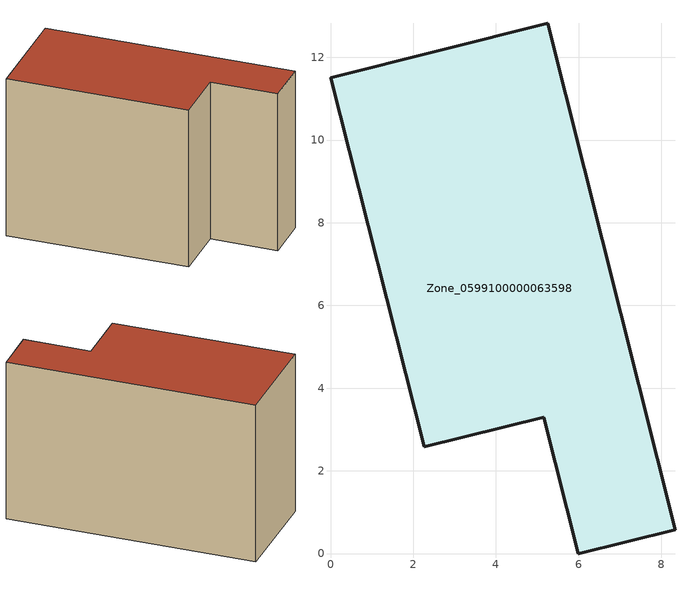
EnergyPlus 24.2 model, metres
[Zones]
Zone_0599100000063598
 floor ground (C_G): 5.16,3.3 2.27,2.58 0,11.51 5.25,12.82 8.33,0.58 5.99,0 z0
 wall outside (C_F): 5.25,12.82 0,11.51 2.27,2.58 5.16,3.3 5.99,0 8.33,0.58 5.25,12.82 z0:8.46
 roof outside (C_R): 5.99,0 8.33,0.58 5.25,12.82 0,11.51 2.27,2.58 5.16,3.3 z8.46
[BUILDING]
Pand.0599100000063598: North Axis=0; Terrain=City; Loads Convergence Tolerance Value=0.04; Temperature Convergence Tolerance Value=0.4; Solar Distribution=FullExterior; Maximum Number of Warmup Days=25; Minimum Number of Warmup Days=1
[Site:Location]
Rotterdam.The.Hague.AP_ZH_NLD Design_Conditions: Latitude=51.96; Longitude=4.45; Time Zone=1; Elevation=-4.5
[SITE:GROUNDTEMPERATURE:BUILDINGSURFACE]
18, 18, 18, 18, 18, 18, 18, 18, 18, 18, 18, 18
[MATERIAL] Thermal Absorptance=0.9; Solar Absorptance=0.7; Visible Absorptance=0.7
Name | Roughness | Thickness | Conductivity | Density | Specific Heat
G.TI.1975-1991 | MediumSmooth | 0.15 | 0.288461 | 540 | 1210
F.TI.1975-1991 | Rough | 0.3 | 0.230769 | 1920 | 840
R.TI.1975-1991 | MediumRough | 0.2 | 0.153846 | 1500 | 1000
[CONSTRUCTION]
C_G: G.TI.1975-1991
C_F: F.TI.1975-1991
C_R: R.TI.1975-1991
[ZONE]
Zone_0599100000063598: Type=1; Multiplier=1; Ceiling Height=Autocalculate; Volume=Autocalculate; Floor Area=autocalculate; Part of Total Floor Area=Yes
[ZONEINFILTRATION:DESIGNFLOWRATE]
Infil_Zone_0599100000063598: Zone or ZoneList or Space or SpaceList=Zone_0599100000063598; Schedule=AlwaysOn; Design Flow Rate Calculation Method=Flow/Area; Flow Rate per Floor Area=0.003; Constant Term Coefficient=1; Temperature Term Coefficient=0; Velocity Term Coefficient=0; Velocity Squared Term Coefficient=0
[HVACTEMPLATE:ZONE:IDEALLOADSAIRSYSTEM]
Zone_0599100000063598: Maximum Heating Supply Air Temperature=50; Minimum Cooling Supply Air Temperature=13; Maximum Heating Supply Air Humidity Ratio=0.0156; Minimum Cooling Supply Air Humidity Ratio=0.0077; Heating Limit=NoLimit; Cooling Limit=NoLimit; Dehumidification Control Type=ConstantSensibleHeatRatio; Cooling Sensible Heat Ratio=0.7; Dehumidification Setpoint=60; Humidification Control Type=None; Humidification Setpoint=30; Outdoor Air Method=None; Outdoor Air Flow Rate per Person=0.00944; Outdoor Air Flow Rate per Zone Floor Area=0; Outdoor Air Flow Rate per Zone=0; Demand Controlled Ventilation Type=None; Outdoor Air Economizer Type=NoEconomizer; Heat Recovery Type=None; Sensible Heat Recovery Effectiveness=0.7; Latent Heat Recovery Effectiveness=0.65
[ZONECONTROL:THERMOSTAT]
ThermostatControl_Zone_0599100000063598: Zone or ZoneList=Zone_0599100000063598; Control Type Schedule=DualSetpointControlType; Control 1=Thermostat_Zone_0599100000063598; Temperature Difference Between Cutout And Setpoint=0
[THERMOSTATSETPOINT:DUALSETPOINT]
Thermostat_Zone_0599100000063598: Heating Setpoint Temperature Schedule=HeatingSetpoint_Zone_0599100000063598; Cooling Setpoint Temperature Schedule=CoolingSetpoint_Zone_0599100000063598
[SCHEDULE:COMPACT]
HeatingSetpoint_Zone_0599100000063598: Through: 12/31, For: AllDays, Until: 24:00, 21
CoolingSetpoint_Zone_0599100000063598: Through: 12/31, For: AllDays, Until: 24:00, 24
DualSetpointControlType: Through: 12/31, For: AllDays, Until: 24:00, 4
AlwaysOn: Through: 12/31, For: AllDays, Until: 24:00, 1
